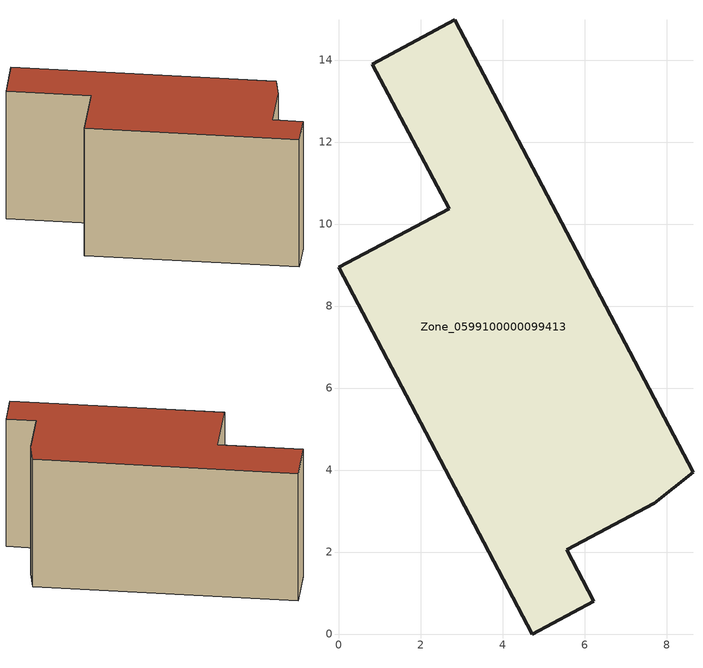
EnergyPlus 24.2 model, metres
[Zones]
Zone_0599100000099413
 floor ground (C_G): 2.7,10.37 0.82,13.9 2.84,14.98 8.65,3.95 7.7,3.19 5.57,2.06 6.23,0.8 4.73,0 0,8.94 z0
 wall outside (C_F): 5.57,2.06 7.7,3.19 8.65,3.95 2.84,14.98 0.82,13.9 2.7,10.37 0,8.94 4.73,0 6.23,0.8 5.57,2.06 z0:6.88
 roof outside (C_R): 7.7,3.19 8.65,3.95 2.84,14.98 0.82,13.9 2.7,10.37 0,8.94 4.73,0 6.23,0.8 5.57,2.06 z6.88
[BUILDING]
Pand.0599100000099413: North Axis=0; Terrain=City; Loads Convergence Tolerance Value=0.04; Temperature Convergence Tolerance Value=0.4; Solar Distribution=FullExterior; Maximum Number of Warmup Days=25; Minimum Number of Warmup Days=1
[Site:Location]
Rotterdam.The.Hague.AP_ZH_NLD Design_Conditions: Latitude=51.96; Longitude=4.45; Time Zone=1; Elevation=-4.5
[SITE:GROUNDTEMPERATURE:BUILDINGSURFACE]
18, 18, 18, 18, 18, 18, 18, 18, 18, 18, 18, 18
[MATERIAL] Thermal Absorptance=0.9; Solar Absorptance=0.7; Visible Absorptance=0.7
Name | Roughness | Thickness | Conductivity | Density | Specific Heat
G.TI.1975-1991 | MediumSmooth | 0.15 | 0.288461 | 540 | 1210
F.TI.1975-1991 | Rough | 0.3 | 0.230769 | 1920 | 840
R.TI.1975-1991 | MediumRough | 0.2 | 0.153846 | 1500 | 1000
[CONSTRUCTION]
C_G: G.TI.1975-1991
C_F: F.TI.1975-1991
C_R: R.TI.1975-1991
[ZONE]
Zone_0599100000099413: Type=1; Multiplier=1; Ceiling Height=Autocalculate; Volume=Autocalculate; Floor Area=autocalculate; Part of Total Floor Area=Yes
[ZONEINFILTRATION:DESIGNFLOWRATE]
Infil_Zone_0599100000099413: Zone or ZoneList or Space or SpaceList=Zone_0599100000099413; Schedule=AlwaysOn; Design Flow Rate Calculation Method=Flow/Area; Flow Rate per Floor Area=0.003; Constant Term Coefficient=1; Temperature Term Coefficient=0; Velocity Term Coefficient=0; Velocity Squared Term Coefficient=0
[HVACTEMPLATE:ZONE:IDEALLOADSAIRSYSTEM]
Zone_0599100000099413: Maximum Heating Supply Air Temperature=50; Minimum Cooling Supply Air Temperature=13; Maximum Heating Supply Air Humidity Ratio=0.0156; Minimum Cooling Supply Air Humidity Ratio=0.0077; Heating Limit=NoLimit; Cooling Limit=NoLimit; Dehumidification Control Type=ConstantSensibleHeatRatio; Cooling Sensible Heat Ratio=0.7; Dehumidification Setpoint=60; Humidification Control Type=None; Humidification Setpoint=30; Outdoor Air Method=None; Outdoor Air Flow Rate per Person=0.00944; Outdoor Air Flow Rate per Zone Floor Area=0; Outdoor Air Flow Rate per Zone=0; Demand Controlled Ventilation Type=None; Outdoor Air Economizer Type=NoEconomizer; Heat Recovery Type=None; Sensible Heat Recovery Effectiveness=0.7; Latent Heat Recovery Effectiveness=0.65
[ZONECONTROL:THERMOSTAT]
ThermostatControl_Zone_0599100000099413: Zone or ZoneList=Zone_0599100000099413; Control Type Schedule=DualSetpointControlType; Control 1=Thermostat_Zone_0599100000099413; Temperature Difference Between Cutout And Setpoint=0
[THERMOSTATSETPOINT:DUALSETPOINT]
Thermostat_Zone_0599100000099413: Heating Setpoint Temperature Schedule=HeatingSetpoint_Zone_0599100000099413; Cooling Setpoint Temperature Schedule=CoolingSetpoint_Zone_0599100000099413
[SCHEDULE:COMPACT]
HeatingSetpoint_Zone_0599100000099413: Through: 12/31, For: AllDays, Until: 24:00, 21
CoolingSetpoint_Zone_0599100000099413: Through: 12/31, For: AllDays, Until: 24:00, 24
DualSetpointControlType: Through: 12/31, For: AllDays, Until: 24:00, 4
AlwaysOn: Through: 12/31, For: AllDays, Until: 24:00, 1
